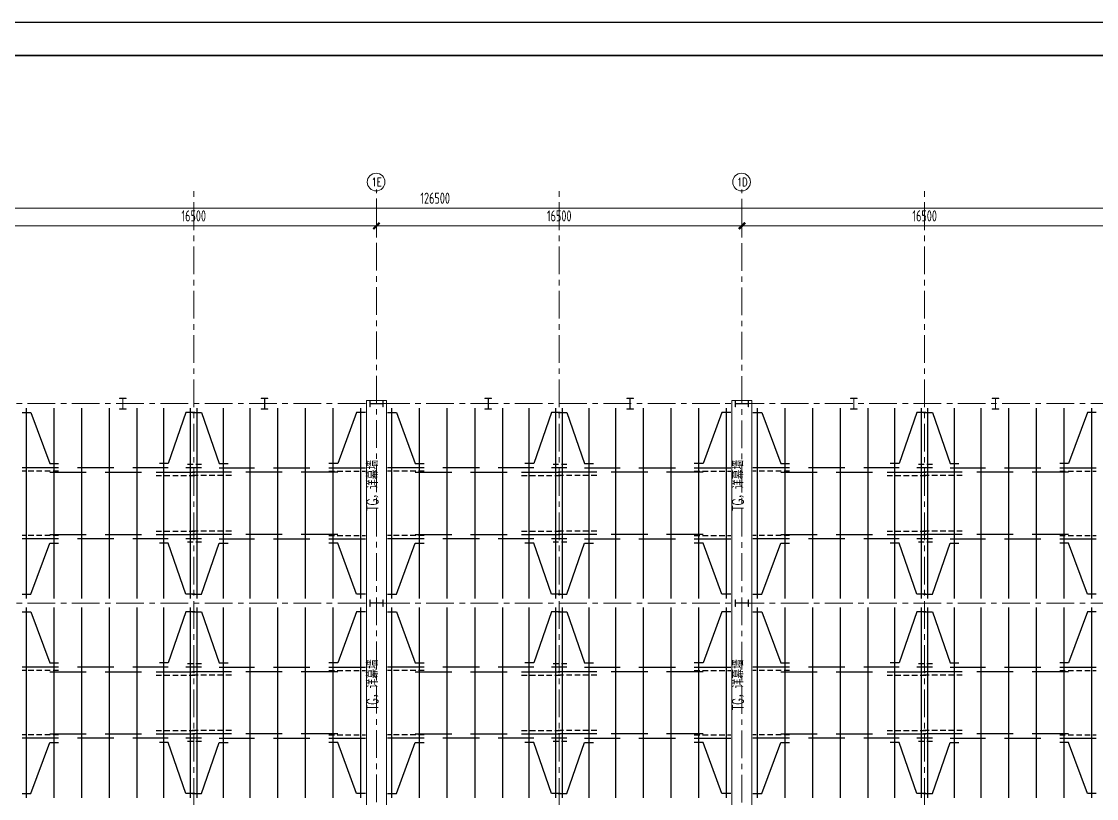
# Model space of a CAD drawing. Extents: x -1201378 to 2367219, y -619313 to 244905.
# Drawn here: x 2235117 to 2283650, y 209827 to 244905 of the extents above; entities that cross this region are included whole.
import ezdxf
from ezdxf.enums import TextEntityAlignment as Align

# ---------------------------------------------------------------- set-up
doc = ezdxf.new("R2010")
doc.units = 0
doc.header["$LTSCALE"] = 1000
doc.linetypes.add('CENTER', pattern=[2, 1.25, -0.25, 0.25, -0.25])
doc.linetypes.add('DASHED', pattern=[0.75, 0.5, -0.25])
doc.layers.get('0').update_dxf_attribs({"linetype": 'CONTINUOUS'})
doc.layers.get('Defpoints').update_dxf_attribs({"linetype": 'CONTINUOUS'})
doc.layers.add('0-cxFrame', color=155, linetype='CONTINUOUS')
doc.layers.add('S-SHAPE', color=51, linetype='CONTINUOUS')
for name, color, linetype, lineweight in [('0-cxText', 131, 'CONTINUOUS', 25), ('S-axis', 111, 'CONTINUOUS', 0), ('S-col', 2, 'CONTINUOUS', 0), ('S-dote', 5, 'CENTER', 0), ('THIN', 7, 'CONTINUOUS', 0), ('梁', 4, 'CONTINUOUS', 18)]:
    doc.layers.add(name, color=color, linetype=linetype, lineweight=lineweight)
doc.styles.add('_TCH_AXIS', font='COMPLEX', dxfattribs={"bigfont": 'GBCBIG'})
doc.styles.add('cx_tuming', font='simhei.ttf')
doc.styles.add('cx_tuqian1', font='')
doc.styles.add('TSSD_Dimension', font='tssdeng.shx', dxfattribs={"width": 0.7, "bigfont": 'hztxt.shx'})
doc.styles.add('TSSD_Rein', font='tj-romans1.shx', dxfattribs={"width": 0.7, "bigfont": 'tj-hztxt.shx'})
doc.styles.add('黑体', font='simhei.ttf', dxfattribs={"width": 0.8})
doc.styles.get('cx_tuqian1').set_extended_font_data('SimSun')
doc.dimstyles.new('TSSD_200_200', dxfattribs={"dimtxt": 500, "dimasz": 200, "dimexe": 200, "dimexo": 500, "dimgap": 200, "dimtad": 1, "dimdec": 0, "dimzin": 0, "dimdsep": 46, "dimtxsty": 'TSSD_Dimension', "dimblk": 'ARCHTICK', "dimcen": 0, "dimdle": 200, "dimclrt": 7, "dimadec": 0, "dimazin": 0, "dimtfac": 1, "dimtdec": 0, "dimtix": 1, "dimtmove": 2, "dimatfit": 3, "dimfxl": 1, "dimtolj": 1, "dimtzin": 0, "dimarcsym": 0})

# ---------------------------------------------------------------- blocks, each defined once
blk = doc.blocks.new('TK22.A0 L(Dragon)')
at = {"layer": '0-cxFrame', "color": 7, "const_width": 0.5}
blk.add_lwpolyline([(0, 0), (-1486, 0), (-1486, 841), (0, 841)], close=True, dxfattribs=at)
at = {"layer": '0-cxFrame', "const_width": 0.5}
blk.add_lwpolyline([(-80, 10), (-1466, 10), (-1466, 831), (-80, 831)], close=True, dxfattribs=at)
at = {"style": '黑体', "flags": 4}
blk.add_attdef('图幅', text='', height=3.3, dxfattribs=at).set_placement((-40, 3), align=Align.RIGHT)
at = {"layer": '0-cxText', "flags": 4}
for tag, height, style, p in [('建设单位', 3.5, 'cx_tuming', (-45, 240)), ('项目名称', 3.5, 'cx_tuming', (-45, 210)), ('子项名称', 3.5, 'cx_tuming', (-45, 180)), ('工程编号', 3.3, 'cx_tuqian1', (-35, 165)), ('图名1', 3.5, 'cx_tuming', (-45, 87)), ('图名2', 3.5, 'cx_tuming', (-45, 79)), ('图名3', 3.5, 'cx_tuming', (-45, 71)), ('出图日期', 3.3, 'cx_tuqian1', (-39, 60)), ('专业', 3.3, 'cx_tuqian1', (-55, 52)), ('图号', 3.3, 'cx_tuqian1', (-55, 44)), ('版次', 3.3, 'cx_tuqian1', (-20, 44))]:
    blk.add_attdef(tag, text='', height=height, dxfattribs=dict(at, style=style)).set_placement(p, align=Align.MIDDLE)
at = {"layer": 'Defpoints', "color": 6, "flags": 4}
for tag, height, style, p in [('tufu', 3.3, '黑体', (-12, 12)), ('dwfname', 4, 'cx_tuqian1', (-80, 3))]:
    blk.add_attdef(tag, text='', height=height, dxfattribs=dict(at, style=style)).set_placement(p, align=Align.RIGHT)
blk = doc.blocks.new('_FZH')
at = {"layer": 'S-col'}
blk.add_lwpolyline([(-0.375, -0.188), (-0.375, 0.187), (-0.36, 0.187), (-0.36, 0.005), (0.36, 0.005), (0.36, 0.187), (0.375, 0.187), (0.375, -0.188), (0.36, -0.188), (0.36, -0.005), (-0.36, -0.005), (-0.36, -0.188)], close=True, dxfattribs=at)
blk = doc.blocks.new('w4234324')
at = {"layer": 'S-col', "xscale": 800.0000000000005, "yscale": 800.0000000000005, "zscale": 800.0000000000005}
for p in [(-193954, 831820), (-177454, 831820), (-193954, 822820), (-177454, 822820)]:
    blk.add_blockref('_FZH', p, dxfattribs=at)
blk = doc.blocks.new('_ArchTick')
at = {"color": 0, "linetype": 'ByBlock', "const_width": 0.5}
blk.add_lwpolyline([(-0.71, -0.71), (0.71, 0.71)], dxfattribs=at)
blk = doc.blocks.new('*D2997')
at = {"layer": 'Defpoints', "color": 0, "transparency": 16777216}
for p in [(-148858, 123054), (-165358, 122147), (-148858, 122147)]:
    blk.add_point(p, dxfattribs=at)
at = {"layer": 'S-axis', "color": 0, "lineweight": -2, "transparency": 16777216}
for p, q in [((-165558, 123054), (-148658, 123054)), ((-165358, 122647), (-165358, 123254)), ((-148858, 122647), (-148858, 123254))]:
    blk.add_line(p, q, dxfattribs=at)
at = {"layer": 'S-axis', "color": 0, "lineweight": -2, "transparency": 16777216, "xscale": 200, "yscale": 200, "zscale": 200, "rotation": 180}
blk.add_blockref('_ArchTick', (-165358, 123054), dxfattribs=at)
at = {"layer": 'S-axis', "color": 0, "lineweight": -2, "transparency": 16777216, "xscale": 200, "yscale": 200, "zscale": 200}
blk.add_blockref('_ArchTick', (-148858, 123054), dxfattribs=at)
at = {"layer": 'S-axis', "color": 7, "transparency": 16777216, "insert": (-157108, 123504), "char_height": 500, "attachment_point": 5, "style": 'TSSD_Dimension'}
blk.add_mtext('\\A1;16500', dxfattribs=at)
blk = doc.blocks.new('*D2998')
at = {"layer": 'Defpoints', "color": 0, "transparency": 16777216}
for p in [(-132358, 123054), (-148858, 122147), (-132358, 122147)]:
    blk.add_point(p, dxfattribs=at)
at = {"layer": 'S-axis', "color": 0, "lineweight": -2, "transparency": 16777216}
for p, q in [((-149058, 123054), (-132158, 123054)), ((-148858, 122647), (-148858, 123254)), ((-132358, 122647), (-132358, 123254))]:
    blk.add_line(p, q, dxfattribs=at)
at = {"layer": 'S-axis', "color": 0, "lineweight": -2, "transparency": 16777216, "xscale": 200, "yscale": 200, "zscale": 200, "rotation": 180}
blk.add_blockref('_ArchTick', (-148858, 123054), dxfattribs=at)
at = {"layer": 'S-axis', "color": 0, "lineweight": -2, "transparency": 16777216, "xscale": 200, "yscale": 200, "zscale": 200}
blk.add_blockref('_ArchTick', (-132358, 123054), dxfattribs=at)
at = {"layer": 'S-axis', "color": 7, "transparency": 16777216, "insert": (-140608, 123504), "char_height": 500, "attachment_point": 5, "style": 'TSSD_Dimension'}
blk.add_mtext('\\A1;16500', dxfattribs=at)
blk = doc.blocks.new('*D2999')
at = {"layer": 'Defpoints', "color": 0, "transparency": 16777216}
for p in [(-115858, 123054), (-132358, 122147), (-115858, 122147)]:
    blk.add_point(p, dxfattribs=at)
at = {"layer": 'S-axis', "color": 0, "lineweight": -2, "transparency": 16777216}
for p, q in [((-132558, 123054), (-115658, 123054)), ((-132358, 122647), (-132358, 123254)), ((-115858, 122647), (-115858, 123254))]:
    blk.add_line(p, q, dxfattribs=at)
at = {"layer": 'S-axis', "color": 0, "lineweight": -2, "transparency": 16777216, "xscale": 200, "yscale": 200, "zscale": 200, "rotation": 180}
blk.add_blockref('_ArchTick', (-132358, 123054), dxfattribs=at)
at = {"layer": 'S-axis', "color": 0, "lineweight": -2, "transparency": 16777216, "xscale": 200, "yscale": 200, "zscale": 200}
blk.add_blockref('_ArchTick', (-115858, 123054), dxfattribs=at)
at = {"layer": 'S-axis', "color": 7, "transparency": 16777216, "insert": (-124108, 123504), "char_height": 500, "attachment_point": 5, "style": 'TSSD_Dimension'}
blk.add_mtext('\\A1;16500', dxfattribs=at)
blk = doc.blocks.new('*D3019')
at = {"layer": 'Defpoints', "color": 0, "transparency": 16777216}
for p in [(-82958, 123854), (-209458, 122247), (-82958, 122247)]:
    blk.add_point(p, dxfattribs=at)
at = {"layer": 'S-axis', "color": 0, "lineweight": -2, "transparency": 16777216}
for p, q in [((-209658, 123854), (-82758, 123854)), ((-209458, 122747), (-209458, 124054)), ((-82958, 122747), (-82958, 124054))]:
    blk.add_line(p, q, dxfattribs=at)
at = {"layer": 'S-axis', "color": 0, "lineweight": -2, "transparency": 16777216, "xscale": 200, "yscale": 200, "zscale": 200, "rotation": 180}
blk.add_blockref('_ArchTick', (-209458, 123854), dxfattribs=at)
at = {"layer": 'S-axis', "color": 0, "lineweight": -2, "transparency": 16777216, "xscale": 200, "yscale": 200, "zscale": 200}
blk.add_blockref('_ArchTick', (-82958, 123854), dxfattribs=at)
at = {"layer": 'S-axis', "color": 7, "transparency": 16777216, "insert": (-146208, 124304), "char_height": 500, "attachment_point": 5, "style": 'TSSD_Dimension'}
blk.add_mtext('\\A1;126500', dxfattribs=at)
blk = doc.blocks.new('1#轴网')
at = {"layer": 'S-axis'}
for centre in [(-148873.4, 125033.1), (-132373.4, 125033.1)]:
    blk.add_circle(centre, 400, dxfattribs=at)
at = {"layer": 'S-dote'}
for p, q in [((-157108.5, 18867), (-157108.5, 124689.3)), ((-148858.5, 19032.5), (-148858.5, 124689.3)), ((-140608.5, 18867), (-140608.5, 124689.3)), ((-132358.5, 19024), (-132358.5, 124689.3)), ((-124108.5, 18867), (-124108.5, 124689.3)), ((-99358.5, 115027), (-216950.7, 115027)), ((-99358.5, 106027), (-216950.7, 106027))]:
    blk.add_line(p, q, dxfattribs=at)
at = {"layer": 'S-axis', "style": '_TCH_AXIS', "width": 0.705882}
for s, height, p in [('1E', 387.75, (-149075.4, 124839.2)), ('1D', 381.3, (-132578.4, 124842.5))]:
    blk.add_text(s, height=height, dxfattribs=at).set_placement(p)
at = {"layer": 'S-axis'}
for p1, p2, distance, picture, middle in [((-209458.5, 122247), (-82958.5, 122247), 1606.7, '*D3019', (-146208.5, 124303.7)), ((-165358.5, 122147), (-148858.5, 122147), 906.7, '*D2997', (-157108.5, 123503.7)), ((-148858.5, 122147), (-132358.5, 122147), 906.7, '*D2998', (-140608.5, 123503.7)), ((-132358.5, 122147), (-115858.5, 122147), 906.7, '*D2999', (-124108.5, 123503.7))]:
    dim = blk.add_aligned_dim(p1=p1, p2=p2, distance=distance, dimstyle='TSSD_200_200', dxfattribs=at)
    dim.commit()
    dim.dimension.update_dxf_attribs({"geometry": picture, "text_midpoint": middle})

msp = doc.modelspace()

# ---------------------------------------------------------------- linework, layer by layer
at = {"layer": 'S-col'}
for points in [[(2239841.5, 227401.8), (2239541.5, 227401.8), (2239541.5, 227413.8), (2239687.5, 227413.8), (2239687.5, 227889.8), (2239541.5, 227889.8), (2239541.5, 227901.8), (2239841.5, 227901.8), (2239841.5, 227889.8), (2239695.5, 227889.8), (2239695.5, 227413.8), (2239841.5, 227413.8)], [(2245941.5, 227401.8), (2246241.5, 227401.8), (2246241.5, 227413.8), (2246095.5, 227413.8), (2246095.5, 227889.8), (2246241.5, 227889.8), (2246241.5, 227901.8), (2245941.5, 227901.8), (2245941.5, 227889.8), (2246087.5, 227889.8), (2246087.5, 227413.8), (2245941.5, 227413.8)], [(2256341.5, 227401.8), (2256041.5, 227401.8), (2256041.5, 227413.8), (2256187.5, 227413.8), (2256187.5, 227889.8), (2256041.5, 227889.8), (2256041.5, 227901.8), (2256341.5, 227901.8), (2256341.5, 227889.8), (2256195.5, 227889.8), (2256195.5, 227413.8), (2256341.5, 227413.8)], [(2262441.5, 227401.8), (2262741.5, 227401.8), (2262741.5, 227413.8), (2262595.5, 227413.8), (2262595.5, 227889.8), (2262741.5, 227889.8), (2262741.5, 227901.8), (2262441.5, 227901.8), (2262441.5, 227889.8), (2262587.5, 227889.8), (2262587.5, 227413.8), (2262441.5, 227413.8)], [(2272841.5, 227401.8), (2272541.5, 227401.8), (2272541.5, 227413.8), (2272687.5, 227413.8), (2272687.5, 227889.8), (2272541.5, 227889.8), (2272541.5, 227901.8), (2272841.5, 227901.8), (2272841.5, 227889.8), (2272695.5, 227889.8), (2272695.5, 227413.8), (2272841.5, 227413.8)], [(2278941.5, 227401.8), (2279241.5, 227401.8), (2279241.5, 227413.8), (2279095.5, 227413.8), (2279095.5, 227889.8), (2279241.5, 227889.8), (2279241.5, 227901.8), (2278941.5, 227901.8), (2278941.5, 227889.8), (2279087.5, 227889.8), (2279087.5, 227413.8), (2278941.5, 227413.8)]]:
    msp.add_lwpolyline(points, close=True, dxfattribs=at)
at = {"layer": 'S-SHAPE'}
for p, q in [((2235341.5, 218851.8), (2235341.5, 227451.8)), ((2236591.5, 218851.8), (2236591.5, 227451.8)), ((2237841.5, 218851.8), (2237841.5, 227451.8)), ((2239091.5, 218851.8), (2239091.5, 227451.8)), ((2240341.5, 218851.8), (2240341.5, 227451.8)), ((2241541.5, 218851.8), (2241541.5, 227451.8)), ((2242741.5, 218851.8), (2242741.5, 227451.8)), ((2243041.5, 218851.8), (2243041.5, 227451.8)), ((2244241.5, 218851.8), (2244241.5, 227451.8)), ((2245441.5, 218851.8), (2245441.5, 227451.8)), ((2246691.5, 218851.8), (2246691.5, 227451.8)), ((2247941.5, 218851.8), (2247941.5, 227451.8)), ((2249191.5, 218851.8), (2249191.5, 227451.8)), ((2250441.5, 218851.8), (2250441.5, 227451.8)), ((2251841.5, 218851.8), (2251841.5, 227451.8)), ((2253091.5, 218851.8), (2253091.5, 227451.8)), ((2254341.5, 218851.8), (2254341.5, 227451.8)), ((2255591.5, 218851.8), (2255591.5, 227451.8)), ((2256841.5, 218851.8), (2256841.5, 227451.8)), ((2258041.5, 218851.8), (2258041.5, 227451.8)), ((2259241.5, 218851.8), (2259241.5, 227451.8)), ((2259541.5, 218851.8), (2259541.5, 227451.8)), ((2260741.5, 218851.8), (2260741.5, 227451.8)), ((2261941.5, 218851.8), (2261941.5, 227451.8)), ((2263191.5, 218851.8), (2263191.5, 227451.8)), ((2264441.5, 218851.8), (2264441.5, 227451.8)), ((2265691.5, 218851.8), (2265691.5, 227451.8)), ((2266941.5, 218851.8), (2266941.5, 227451.8)), ((2268341.5, 218851.8), (2268341.5, 227451.8)), ((2269591.5, 218851.8), (2269591.5, 227451.8)), ((2270841.5, 218851.8), (2270841.5, 227451.8)), ((2272091.5, 218851.8), (2272091.5, 227451.8)), ((2273341.5, 218851.8), (2273341.5, 227451.8)), ((2274541.5, 218851.8), (2274541.5, 227451.8)), ((2275741.5, 218851.8), (2275741.5, 227451.8)), ((2276041.5, 218851.8), (2276041.5, 227451.8)), ((2277241.5, 218851.8), (2277241.5, 227451.8)), ((2278441.5, 218851.8), (2278441.5, 227451.8)), ((2279691.5, 218851.8), (2279691.5, 227451.8)), ((2280941.5, 218851.8), (2280941.5, 227451.8)), ((2282191.5, 218851.8), (2282191.5, 227451.8)), ((2283441.5, 218851.8), (2283441.5, 227451.8)), ((2236791.5, 224751.8), (2235141.5, 224751.8)), ((2239291.5, 224751.8), (2237641.5, 224751.8)), ((2241741.5, 224751.8), (2240141.5, 224751.8)), ((2243241.5, 224751.8), (2242541.5, 224751.8)), ((2244041.5, 224751.8), (2245641.5, 224751.8)), ((2246491.5, 224751.8), (2248141.5, 224751.8)), ((2248991.5, 224751.8), (2250641.5, 224751.8)), ((2253291.5, 224751.8), (2251641.5, 224751.8)), ((2255791.5, 224751.8), (2254141.5, 224751.8)), ((2258241.5, 224751.8), (2256641.5, 224751.8)), ((2259741.5, 224751.8), (2259041.5, 224751.8)), ((2260541.5, 224751.8), (2262141.5, 224751.8)), ((2262991.5, 224751.8), (2264641.5, 224751.8)), ((2265491.5, 224751.8), (2267141.5, 224751.8)), ((2269791.5, 224751.8), (2268141.5, 224751.8)), ((2272291.5, 224751.8), (2270641.5, 224751.8)), ((2274741.5, 224751.8), (2273141.5, 224751.8)), ((2276241.5, 224751.8), (2275541.5, 224751.8)), ((2277041.5, 224751.8), (2278641.5, 224751.8)), ((2279491.5, 224751.8), (2281141.5, 224751.8)), ((2281991.5, 224751.8), (2283641.5, 224751.8)), ((2236391.5, 224551.8), (2238041.5, 224551.8)), ((2238891.5, 224551.8), (2240541.5, 224551.8)), ((2241191.5, 224551.8), (2242941.5, 224551.8)), ((2244591.5, 224551.8), (2242841.5, 224551.8)), ((2246891.5, 224551.8), (2245241.5, 224551.8)), ((2249391.5, 224551.8), (2247741.5, 224551.8)), ((2252891.5, 224551.8), (2254541.5, 224551.8)), ((2255391.5, 224551.8), (2257041.5, 224551.8)), ((2257691.5, 224551.8), (2259441.5, 224551.8)), ((2261091.5, 224551.8), (2259341.5, 224551.8)), ((2263391.5, 224551.8), (2261741.5, 224551.8)), ((2265891.5, 224551.8), (2264241.5, 224551.8)), ((2269391.5, 224551.8), (2271041.5, 224551.8)), ((2271891.5, 224551.8), (2273541.5, 224551.8)), ((2274191.5, 224551.8), (2275941.5, 224551.8)), ((2277591.5, 224551.8), (2275841.5, 224551.8)), ((2279891.5, 224551.8), (2278241.5, 224551.8)), ((2282391.5, 224551.8), (2280741.5, 224551.8)), ((2236791.5, 221551.8), (2235141.5, 221551.8)), ((2236391.5, 221751.8), (2238041.5, 221751.8)), ((2239291.5, 221551.8), (2237641.5, 221551.8)), ((2238891.5, 221751.8), (2240541.5, 221751.8)), ((2241741.5, 221551.8), (2240141.5, 221551.8)), ((2241191.5, 221751.8), (2242941.5, 221751.8)), ((2243241.5, 221551.8), (2242541.5, 221551.8)), ((2244591.5, 221751.8), (2242841.5, 221751.8)), ((2244041.5, 221551.8), (2245641.5, 221551.8)), ((2246891.5, 221751.8), (2245241.5, 221751.8)), ((2246491.5, 221551.8), (2248141.5, 221551.8)), ((2249391.5, 221751.8), (2247741.5, 221751.8)), ((2248991.5, 221551.8), (2250641.5, 221551.8)), ((2253291.5, 221551.8), (2251641.5, 221551.8)), ((2252891.5, 221751.8), (2254541.5, 221751.8)), ((2255791.5, 221551.8), (2254141.5, 221551.8)), ((2255391.5, 221751.8), (2257041.5, 221751.8)), ((2258241.5, 221551.8), (2256641.5, 221551.8)), ((2257691.5, 221751.8), (2259441.5, 221751.8)), ((2259741.5, 221551.8), (2259041.5, 221551.8)), ((2261091.5, 221751.8), (2259341.5, 221751.8)), ((2260541.5, 221551.8), (2262141.5, 221551.8)), ((2263391.5, 221751.8), (2261741.5, 221751.8)), ((2262991.5, 221551.8), (2264641.5, 221551.8)), ((2265891.5, 221751.8), (2264241.5, 221751.8)), ((2265491.5, 221551.8), (2267141.5, 221551.8)), ((2269791.5, 221551.8), (2268141.5, 221551.8)), ((2269391.5, 221751.8), (2271041.5, 221751.8)), ((2272291.5, 221551.8), (2270641.5, 221551.8)), ((2271891.5, 221751.8), (2273541.5, 221751.8)), ((2274741.5, 221551.8), (2273141.5, 221551.8)), ((2274191.5, 221751.8), (2275941.5, 221751.8)), ((2276241.5, 221551.8), (2275541.5, 221551.8)), ((2277591.5, 221751.8), (2275841.5, 221751.8)), ((2277041.5, 221551.8), (2278641.5, 221551.8)), ((2279891.5, 221751.8), (2278241.5, 221751.8)), ((2279491.5, 221551.8), (2281141.5, 221551.8)), ((2282391.5, 221751.8), (2280741.5, 221751.8)), ((2281991.5, 221551.8), (2283641.5, 221551.8)), ((2235341.5, 209851.8), (2235341.5, 218451.8)), ((2236591.5, 209851.8), (2236591.5, 218451.8)), ((2237841.5, 209851.8), (2237841.5, 218451.8)), ((2239091.5, 209851.8), (2239091.5, 218451.8)), ((2240341.5, 209851.8), (2240341.5, 218451.8)), ((2241541.5, 209851.8), (2241541.5, 218451.8)), ((2242741.5, 209851.8), (2242741.5, 218451.8)), ((2243041.5, 209851.8), (2243041.5, 218451.8)), ((2244241.5, 209851.8), (2244241.5, 218451.8)), ((2245441.5, 209851.8), (2245441.5, 218451.8)), ((2246691.5, 209851.8), (2246691.5, 218451.8)), ((2247941.5, 209851.8), (2247941.5, 218451.8)), ((2249191.5, 209851.8), (2249191.5, 218451.8)), ((2250441.5, 209851.8), (2250441.5, 218451.8)), ((2251841.5, 209851.8), (2251841.5, 218451.8)), ((2253091.5, 209851.8), (2253091.5, 218451.8)), ((2254341.5, 209851.8), (2254341.5, 218451.8)), ((2255591.5, 209851.8), (2255591.5, 218451.8)), ((2256841.5, 209851.8), (2256841.5, 218451.8)), ((2258041.5, 209851.8), (2258041.5, 218451.8)), ((2259241.5, 209851.8), (2259241.5, 218451.8)), ((2259541.5, 209851.8), (2259541.5, 218451.8)), ((2260741.5, 209851.8), (2260741.5, 218451.8)), ((2261941.5, 209851.8), (2261941.5, 218451.8)), ((2263191.5, 209851.8), (2263191.5, 218451.8)), ((2264441.5, 209851.8), (2264441.5, 218451.8)), ((2265691.5, 209851.8), (2265691.5, 218451.8)), ((2266941.5, 209851.8), (2266941.5, 218451.8)), ((2268341.5, 209851.8), (2268341.5, 218451.8)), ((2269591.5, 209851.8), (2269591.5, 218451.8)), ((2270841.5, 209851.8), (2270841.5, 218451.8)), ((2272091.5, 209851.8), (2272091.5, 218451.8)), ((2273341.5, 209851.8), (2273341.5, 218451.8)), ((2274541.5, 209851.8), (2274541.5, 218451.8)), ((2275741.5, 209851.8), (2275741.5, 218451.8)), ((2276041.5, 209851.8), (2276041.5, 218451.8)), ((2277241.5, 209851.8), (2277241.5, 218451.8)), ((2278441.5, 209851.8), (2278441.5, 218451.8)), ((2279691.5, 209851.8), (2279691.5, 218451.8)), ((2280941.5, 209851.8), (2280941.5, 218451.8)), ((2282191.5, 209851.8), (2282191.5, 218451.8)), ((2283441.5, 209851.8), (2283441.5, 218451.8)), ((2236791.5, 215751.8), (2235141.5, 215751.8)), ((2236391.5, 215551.8), (2238041.5, 215551.8)), ((2239291.5, 215751.8), (2237641.5, 215751.8)), ((2238891.5, 215551.8), (2240541.5, 215551.8)), ((2241741.5, 215751.8), (2240141.5, 215751.8)), ((2241191.5, 215551.8), (2242941.5, 215551.8)), ((2243241.5, 215751.8), (2242541.5, 215751.8)), ((2244591.5, 215551.8), (2242841.5, 215551.8)), ((2244041.5, 215751.8), (2245641.5, 215751.8)), ((2246891.5, 215551.8), (2245241.5, 215551.8)), ((2246491.5, 215751.8), (2248141.5, 215751.8)), ((2249391.5, 215551.8), (2247741.5, 215551.8)), ((2248991.5, 215751.8), (2250641.5, 215751.8)), ((2253291.5, 215751.8), (2251641.5, 215751.8)), ((2252891.5, 215551.8), (2254541.5, 215551.8)), ((2255791.5, 215751.8), (2254141.5, 215751.8)), ((2255391.5, 215551.8), (2257041.5, 215551.8)), ((2258241.5, 215751.8), (2256641.5, 215751.8)), ((2257691.5, 215551.8), (2259441.5, 215551.8)), ((2259741.5, 215751.8), (2259041.5, 215751.8)), ((2261091.5, 215551.8), (2259341.5, 215551.8)), ((2260541.5, 215751.8), (2262141.5, 215751.8)), ((2263391.5, 215551.8), (2261741.5, 215551.8)), ((2262991.5, 215751.8), (2264641.5, 215751.8)), ((2265891.5, 215551.8), (2264241.5, 215551.8)), ((2265491.5, 215751.8), (2267141.5, 215751.8)), ((2269791.5, 215751.8), (2268141.5, 215751.8)), ((2269391.5, 215551.8), (2271041.5, 215551.8)), ((2272291.5, 215751.8), (2270641.5, 215751.8)), ((2271891.5, 215551.8), (2273541.5, 215551.8)), ((2274741.5, 215751.8), (2273141.5, 215751.8)), ((2274191.5, 215551.8), (2275941.5, 215551.8)), ((2276241.5, 215751.8), (2275541.5, 215751.8)), ((2277591.5, 215551.8), (2275841.5, 215551.8)), ((2277041.5, 215751.8), (2278641.5, 215751.8)), ((2279891.5, 215551.8), (2278241.5, 215551.8)), ((2279491.5, 215751.8), (2281141.5, 215751.8)), ((2282391.5, 215551.8), (2280741.5, 215551.8)), ((2281991.5, 215751.8), (2283641.5, 215751.8)), ((2236391.5, 212751.8), (2238041.5, 212751.8)), ((2238891.5, 212751.8), (2240541.5, 212751.8)), ((2241191.5, 212751.8), (2242941.5, 212751.8)), ((2244591.5, 212751.8), (2242841.5, 212751.8)), ((2246891.5, 212751.8), (2245241.5, 212751.8)), ((2249391.5, 212751.8), (2247741.5, 212751.8)), ((2252891.5, 212751.8), (2254541.5, 212751.8)), ((2255391.5, 212751.8), (2257041.5, 212751.8)), ((2257691.5, 212751.8), (2259441.5, 212751.8)), ((2261091.5, 212751.8), (2259341.5, 212751.8)), ((2263391.5, 212751.8), (2261741.5, 212751.8)), ((2265891.5, 212751.8), (2264241.5, 212751.8)), ((2269391.5, 212751.8), (2271041.5, 212751.8)), ((2271891.5, 212751.8), (2273541.5, 212751.8)), ((2274191.5, 212751.8), (2275941.5, 212751.8)), ((2277591.5, 212751.8), (2275841.5, 212751.8)), ((2279891.5, 212751.8), (2278241.5, 212751.8)), ((2282391.5, 212751.8), (2280741.5, 212751.8)), ((2236791.5, 212551.8), (2235141.5, 212551.8)), ((2239291.5, 212551.8), (2237641.5, 212551.8)), ((2241741.5, 212551.8), (2240141.5, 212551.8)), ((2243241.5, 212551.8), (2242541.5, 212551.8)), ((2244041.5, 212551.8), (2245641.5, 212551.8)), ((2246491.5, 212551.8), (2248141.5, 212551.8)), ((2248991.5, 212551.8), (2250641.5, 212551.8)), ((2253291.5, 212551.8), (2251641.5, 212551.8)), ((2255791.5, 212551.8), (2254141.5, 212551.8)), ((2258241.5, 212551.8), (2256641.5, 212551.8)), ((2259741.5, 212551.8), (2259041.5, 212551.8)), ((2260541.5, 212551.8), (2262141.5, 212551.8)), ((2262991.5, 212551.8), (2264641.5, 212551.8)), ((2265491.5, 212551.8), (2267141.5, 212551.8)), ((2269791.5, 212551.8), (2268141.5, 212551.8)), ((2272291.5, 212551.8), (2270641.5, 212551.8)), ((2274741.5, 212551.8), (2273141.5, 212551.8)), ((2276241.5, 212551.8), (2275541.5, 212551.8)), ((2277041.5, 212551.8), (2278641.5, 212551.8)), ((2279491.5, 212551.8), (2281141.5, 212551.8)), ((2281991.5, 212551.8), (2283641.5, 212551.8))]:
    msp.add_line(p, q, dxfattribs=at)
at = {"layer": 'S-SHAPE', "linetype": 'DASHED', "ltscale": 0.5}
for p, q in [((2243241.5, 224901.8), (2242541.5, 224901.8)), ((2259741.5, 224901.8), (2259041.5, 224901.8)), ((2276241.5, 224901.8), (2275541.5, 224901.8)), ((2236791.5, 224601.8), (2235141.5, 224601.8)), ((2241191.5, 224401.8), (2242941.5, 224401.8)), ((2244591.5, 224401.8), (2242841.5, 224401.8)), ((2248991.5, 224601.8), (2250641.5, 224601.8)), ((2253291.5, 224601.8), (2251641.5, 224601.8)), ((2257691.5, 224401.8), (2259441.5, 224401.8)), ((2261091.5, 224401.8), (2259341.5, 224401.8)), ((2265491.5, 224601.8), (2267141.5, 224601.8)), ((2269791.5, 224601.8), (2268141.5, 224601.8)), ((2274191.5, 224401.8), (2275941.5, 224401.8)), ((2277591.5, 224401.8), (2275841.5, 224401.8)), ((2281991.5, 224601.8), (2283641.5, 224601.8)), ((2241191.5, 221901.8), (2242941.5, 221901.8)), ((2244591.5, 221901.8), (2242841.5, 221901.8)), ((2257691.5, 221901.8), (2259441.5, 221901.8)), ((2261091.5, 221901.8), (2259341.5, 221901.8)), ((2274191.5, 221901.8), (2275941.5, 221901.8)), ((2277591.5, 221901.8), (2275841.5, 221901.8)), ((2236791.5, 221701.8), (2235141.5, 221701.8)), ((2243241.5, 221401.8), (2242541.5, 221401.8)), ((2248991.5, 221701.8), (2250641.5, 221701.8)), ((2253291.5, 221701.8), (2251641.5, 221701.8)), ((2259741.5, 221401.8), (2259041.5, 221401.8)), ((2265491.5, 221701.8), (2267141.5, 221701.8)), ((2269791.5, 221701.8), (2268141.5, 221701.8)), ((2276241.5, 221401.8), (2275541.5, 221401.8)), ((2281991.5, 221701.8), (2283641.5, 221701.8)), ((2236791.5, 215601.8), (2235141.5, 215601.8)), ((2243241.5, 215901.8), (2242541.5, 215901.8)), ((2248991.5, 215601.8), (2250641.5, 215601.8)), ((2253291.5, 215601.8), (2251641.5, 215601.8)), ((2259741.5, 215901.8), (2259041.5, 215901.8)), ((2265491.5, 215601.8), (2267141.5, 215601.8)), ((2269791.5, 215601.8), (2268141.5, 215601.8)), ((2276241.5, 215901.8), (2275541.5, 215901.8)), ((2281991.5, 215601.8), (2283641.5, 215601.8)), ((2241191.5, 215401.8), (2242941.5, 215401.8)), ((2244591.5, 215401.8), (2242841.5, 215401.8)), ((2257691.5, 215401.8), (2259441.5, 215401.8)), ((2261091.5, 215401.8), (2259341.5, 215401.8)), ((2274191.5, 215401.8), (2275941.5, 215401.8)), ((2277591.5, 215401.8), (2275841.5, 215401.8)), ((2236791.5, 212701.8), (2235141.5, 212701.8)), ((2241191.5, 212901.8), (2242941.5, 212901.8)), ((2244591.5, 212901.8), (2242841.5, 212901.8)), ((2248991.5, 212701.8), (2250641.5, 212701.8)), ((2253291.5, 212701.8), (2251641.5, 212701.8)), ((2257691.5, 212901.8), (2259441.5, 212901.8)), ((2261091.5, 212901.8), (2259341.5, 212901.8)), ((2265491.5, 212701.8), (2267141.5, 212701.8)), ((2269791.5, 212701.8), (2268141.5, 212701.8)), ((2274191.5, 212901.8), (2275941.5, 212901.8)), ((2277591.5, 212901.8), (2275841.5, 212901.8)), ((2281991.5, 212701.8), (2283641.5, 212701.8)), ((2243241.5, 212401.8), (2242541.5, 212401.8)), ((2259741.5, 212401.8), (2259041.5, 212401.8)), ((2276241.5, 212401.8), (2275541.5, 212401.8))]:
    msp.add_line(p, q, dxfattribs=at)
at = {"layer": 'S-SHAPE'}
for points in [[(2235141.5, 227251.8), (2235541.5, 227251.8), (2236391.5, 224951.8), (2236791.5, 224951.8)], [(2242941.5, 227251.8), (2242541.5, 227251.8), (2241741.5, 224951.8), (2241341.5, 224951.8)], [(2242841.5, 227251.8), (2243241.5, 227251.8), (2244041.5, 224951.8), (2244441.5, 224951.8)], [(2250641.5, 227251.8), (2250241.5, 227251.8), (2249391.5, 224951.8), (2248991.5, 224951.8)], [(2251641.5, 227251.8), (2252041.5, 227251.8), (2252891.5, 224951.8), (2253291.5, 224951.8)], [(2259441.5, 227251.8), (2259041.5, 227251.8), (2258241.5, 224951.8), (2257841.5, 224951.8)], [(2259341.5, 227251.8), (2259741.5, 227251.8), (2260541.5, 224951.8), (2260941.5, 224951.8)], [(2267141.5, 227251.8), (2266741.5, 227251.8), (2265891.5, 224951.8), (2265491.5, 224951.8)], [(2268141.5, 227251.8), (2268541.5, 227251.8), (2269391.5, 224951.8), (2269791.5, 224951.8)], [(2275941.5, 227251.8), (2275541.5, 227251.8), (2274741.5, 224951.8), (2274341.5, 224951.8)], [(2275841.5, 227251.8), (2276241.5, 227251.8), (2277041.5, 224951.8), (2277441.5, 224951.8)], [(2283641.5, 227251.8), (2283241.5, 227251.8), (2282391.5, 224951.8), (2281991.5, 224951.8)], [(2235141.5, 219051.8), (2235541.5, 219051.8), (2236391.5, 221351.8), (2236791.5, 221351.8)], [(2242941.5, 219051.8), (2242541.5, 219051.8), (2241741.5, 221351.8), (2241341.5, 221351.8)], [(2242841.5, 219051.8), (2243241.5, 219051.8), (2244041.5, 221351.8), (2244441.5, 221351.8)], [(2250641.5, 219051.8), (2250241.5, 219051.8), (2249391.5, 221351.8), (2248991.5, 221351.8)], [(2251641.5, 219051.8), (2252041.5, 219051.8), (2252891.5, 221351.8), (2253291.5, 221351.8)], [(2259441.5, 219051.8), (2259041.5, 219051.8), (2258241.5, 221351.8), (2257841.5, 221351.8)], [(2259341.5, 219051.8), (2259741.5, 219051.8), (2260541.5, 221351.8), (2260941.5, 221351.8)], [(2267141.5, 219051.8), (2266741.5, 219051.8), (2265891.5, 221351.8), (2265491.5, 221351.8)], [(2268141.5, 219051.8), (2268541.5, 219051.8), (2269391.5, 221351.8), (2269791.5, 221351.8)], [(2275941.5, 219051.8), (2275541.5, 219051.8), (2274741.5, 221351.8), (2274341.5, 221351.8)], [(2275841.5, 219051.8), (2276241.5, 219051.8), (2277041.5, 221351.8), (2277441.5, 221351.8)], [(2283641.5, 219051.8), (2283241.5, 219051.8), (2282391.5, 221351.8), (2281991.5, 221351.8)], [(2235141.5, 218251.8), (2235541.5, 218251.8), (2236391.5, 215951.8), (2236791.5, 215951.8)], [(2242941.5, 218251.8), (2242541.5, 218251.8), (2241741.5, 215951.8), (2241341.5, 215951.8)], [(2242841.5, 218251.8), (2243241.5, 218251.8), (2244041.5, 215951.8), (2244441.5, 215951.8)], [(2250641.5, 218251.8), (2250241.5, 218251.8), (2249391.5, 215951.8), (2248991.5, 215951.8)], [(2251641.5, 218251.8), (2252041.5, 218251.8), (2252891.5, 215951.8), (2253291.5, 215951.8)], [(2259441.5, 218251.8), (2259041.5, 218251.8), (2258241.5, 215951.8), (2257841.5, 215951.8)], [(2259341.5, 218251.8), (2259741.5, 218251.8), (2260541.5, 215951.8), (2260941.5, 215951.8)], [(2267141.5, 218251.8), (2266741.5, 218251.8), (2265891.5, 215951.8), (2265491.5, 215951.8)], [(2268141.5, 218251.8), (2268541.5, 218251.8), (2269391.5, 215951.8), (2269791.5, 215951.8)], [(2275941.5, 218251.8), (2275541.5, 218251.8), (2274741.5, 215951.8), (2274341.5, 215951.8)], [(2275841.5, 218251.8), (2276241.5, 218251.8), (2277041.5, 215951.8), (2277441.5, 215951.8)], [(2283641.5, 218251.8), (2283241.5, 218251.8), (2282391.5, 215951.8), (2281991.5, 215951.8)], [(2235141.5, 210051.8), (2235541.5, 210051.8), (2236391.5, 212351.8), (2236791.5, 212351.8)], [(2242941.5, 210051.8), (2242541.5, 210051.8), (2241741.5, 212351.8), (2241341.5, 212351.8)], [(2242841.5, 210051.8), (2243241.5, 210051.8), (2244041.5, 212351.8), (2244441.5, 212351.8)], [(2250641.5, 210051.8), (2250241.5, 210051.8), (2249391.5, 212351.8), (2248991.5, 212351.8)], [(2251641.5, 210051.8), (2252041.5, 210051.8), (2252891.5, 212351.8), (2253291.5, 212351.8)], [(2259441.5, 210051.8), (2259041.5, 210051.8), (2258241.5, 212351.8), (2257841.5, 212351.8)], [(2259341.5, 210051.8), (2259741.5, 210051.8), (2260541.5, 212351.8), (2260941.5, 212351.8)], [(2267141.5, 210051.8), (2266741.5, 210051.8), (2265891.5, 212351.8), (2265491.5, 212351.8)], [(2268141.5, 210051.8), (2268541.5, 210051.8), (2269391.5, 212351.8), (2269791.5, 212351.8)], [(2275941.5, 210051.8), (2275541.5, 210051.8), (2274741.5, 212351.8), (2274341.5, 212351.8)], [(2275841.5, 210051.8), (2276241.5, 210051.8), (2277041.5, 212351.8), (2277441.5, 212351.8)], [(2283641.5, 210051.8), (2283241.5, 210051.8), (2282391.5, 212351.8), (2281991.5, 212351.8)]]:
    msp.add_lwpolyline(points, dxfattribs=at)
at = {"layer": '梁'}
for points in [[(2250691.5, 137501.8), (2251591.5, 137501.8), (2251591.5, 227801.8), (2250691.5, 227801.8)], [(2267191.5, 137501.8), (2268091.5, 137501.8), (2268091.5, 227801.8), (2267191.5, 227801.8)]]:
    msp.add_lwpolyline(points, close=True, dxfattribs=at)

# ---------------------------------------------------------------- block references
at = {"layer": '0-cxFrame', "xscale": 150, "yscale": 150, "zscale": 150}
msp.add_blockref('TK22.A0 L(Dragon)', (2367181.8, 118717.3), dxfattribs=at)
at = {"layer": 'S-axis'}
msp.add_blockref('1#轴网', (2400000, 112624.8), dxfattribs=at)
at = {"layer": 'S-col'}
msp.add_blockref('w4234324', (2445095.7, -604168.2), dxfattribs=at)

# ---------------------------------------------------------------- texts
at = {"layer": 'THIN', "style": 'TSSD_Rein', "width": 0.7}
for p in [(2251361.8, 223961), (2267861.8, 223961), (2251361.8, 214961), (2267861.8, 214961)]:
    msp.add_text('TG，详幕墙', height=500, rotation=90, dxfattribs=at).set_placement(p, align=Align.BOTTOM_CENTER)

doc.saveas('drawing.dxf')
